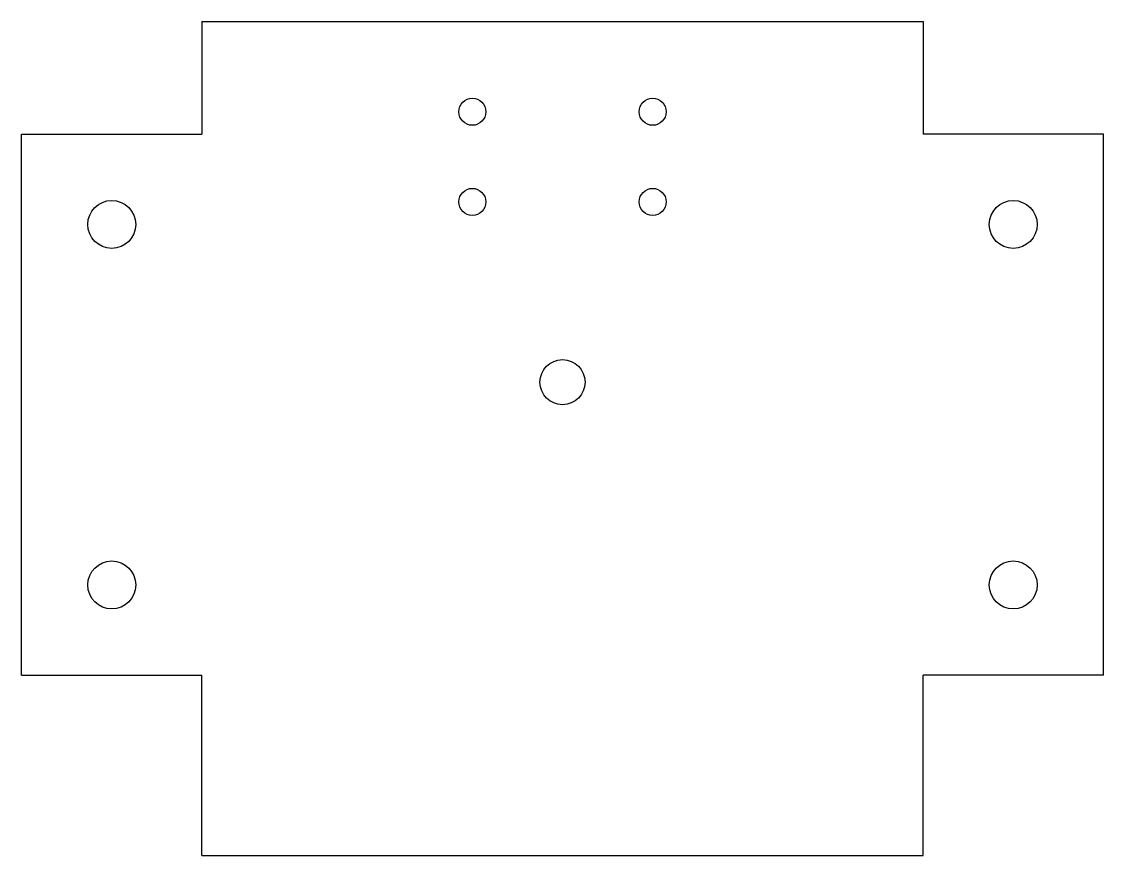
# Model space of a CAD drawing. Header units: inches. Extents: x 0 to 6, y 0 to 4.62.
import ezdxf

# ---------------------------------------------------------------- set-up
doc = ezdxf.new("R2010")
doc.units = ezdxf.units.IN
doc.header["$MEASUREMENT"] = 0

msp = doc.modelspace()

# ---------------------------------------------------------------- linework, layer by layer
at = {"color": 7, "linetype": 'Continuous', "lineweight": 25}
for p, q in [((1, 4.625), (1, 4)), ((1, 4.625), (5, 4.625)), ((5, 4.625), (5, 4)), ((0, 1), (0, 4)), ((0, 4), (1, 4)), ((6, 4), (5, 4)), ((6, 1), (6, 4)), ((0, 1), (1, 1)), ((1, 0), (1, 1)), ((6, 1), (5, 1)), ((5, 0), (5, 1)), ((1, 0), (5, 0))]:
    msp.add_line(p, q, dxfattribs=at)
for centre, radius in [((2.5, 4.125), 0.075), ((3.5, 4.125), 0.075), ((2.5, 3.625), 0.075), ((3.5, 3.625), 0.075), ((0.5, 3.5), 0.133), ((5.5, 3.5), 0.133), ((3, 2.625), 0.125), ((0.5, 1.5), 0.133), ((5.5, 1.5), 0.133)]:
    msp.add_circle(centre, radius, dxfattribs=at)

doc.saveas('drawing.dxf')
